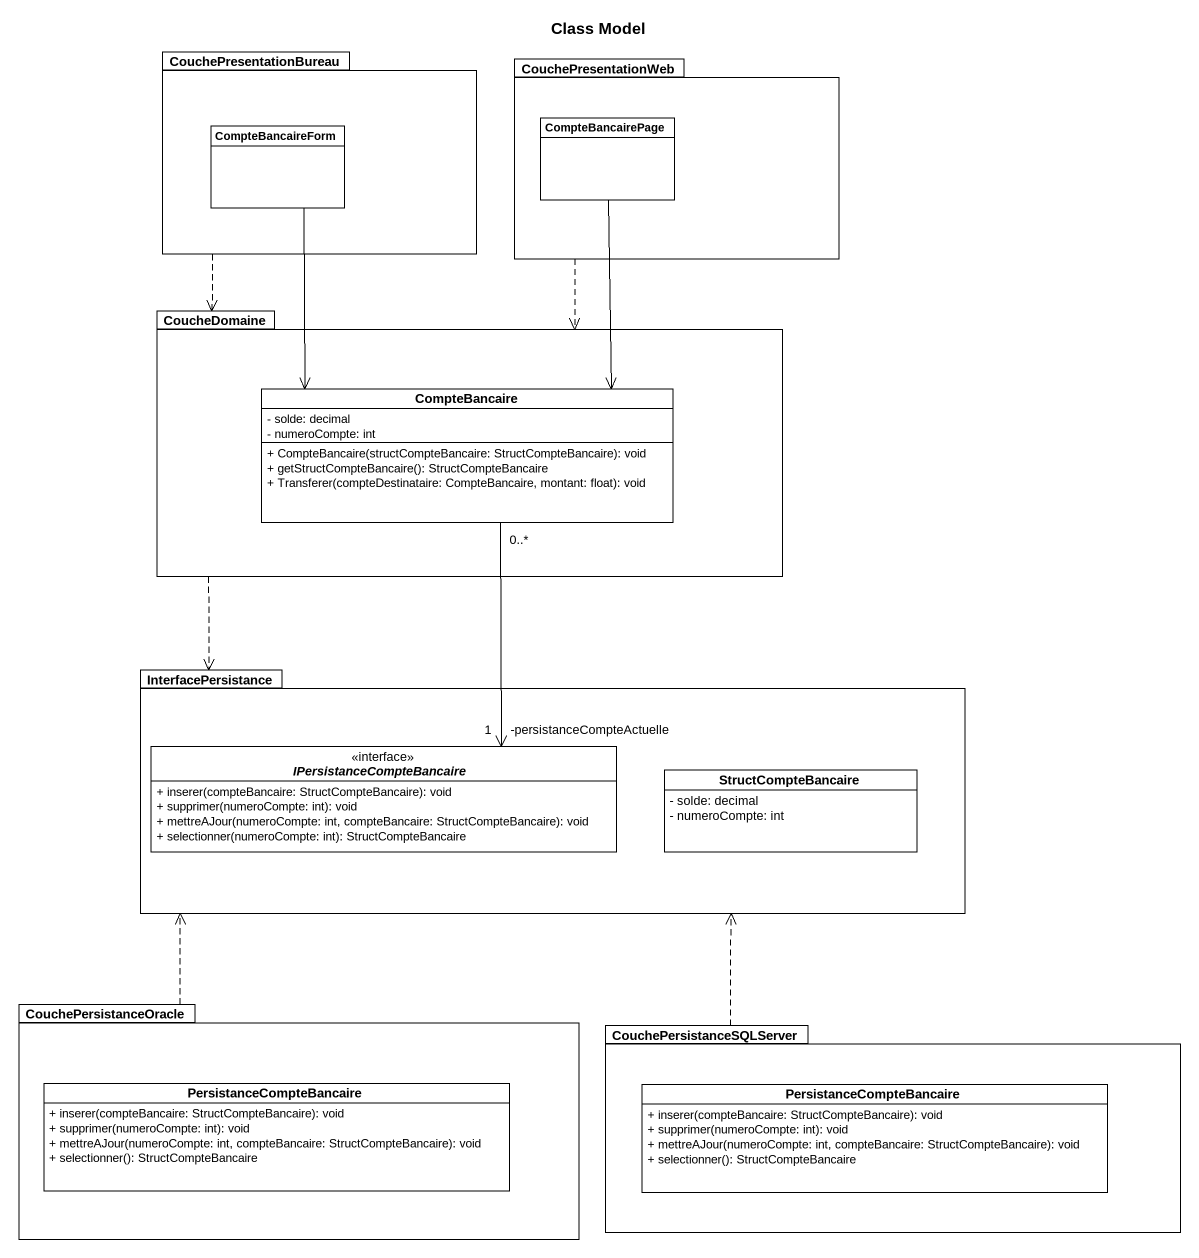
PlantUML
@startuml
title Class Model
hide circle
hide empty members
skinparam classAttributeIconSize 0
package CouchePresentationBureau {
  class CompteBancaireForm
}
package CouchePresentationWeb {
  class CompteBancairePage
}
package CoucheDomaine {
  class CompteBancaire {
    - solde: decimal
    - numeroCompte: int
    + CompteBancaire(structCompteBancaire: StructCompteBancaire): void
    + getStructCompteBancaire(): StructCompteBancaire
    + Transferer(compteDestinataire: CompteBancaire, montant: float): void
  }
}
package InterfacePersistance {
  interface IPersistanceCompteBancaire <<interface>> {
    + inserer(compteBancaire: StructCompteBancaire): void
    + supprimer(numeroCompte: int): void
    + mettreAJour(numeroCompte: int, compteBancaire: StructCompteBancaire): void
    + selectionner(numeroCompte: int): StructCompteBancaire
  }
  class StructCompteBancaire {
    - solde: decimal
    - numeroCompte: int
  }
}
package CouchePersistanceOracle {
  class PersistanceCompteBancaire {
    + inserer(compteBancaire: StructCompteBancaire): void
    + supprimer(numeroCompte: int): void
    + mettreAJour(numeroCompte: int, compteBancaire: StructCompteBancaire): void
    + selectionner(): StructCompteBancaire
  }
}
package CouchePersistanceSQLServer {
  class "PersistanceCompteBancaire" as PersistanceCompteBancaire_2 {
    + inserer(compteBancaire: StructCompteBancaire): void
    + supprimer(numeroCompte: int): void
    + mettreAJour(numeroCompte: int, compteBancaire: StructCompteBancaire): void
    + selectionner(): StructCompteBancaire
  }
}
CouchePresentationBureau ..> CoucheDomaine
CouchePresentationWeb ..> CoucheDomaine
CompteBancaireForm --> CompteBancaire
CompteBancairePage --> CompteBancaire
CoucheDomaine ..> InterfacePersistance
CompteBancaire "0..*" --> "-persistanceCompteActuelle\n1" IPersistanceCompteBancaire
CouchePersistanceOracle .up.> InterfacePersistance
CouchePersistanceSQLServer .up.> InterfacePersistance
@enduml
